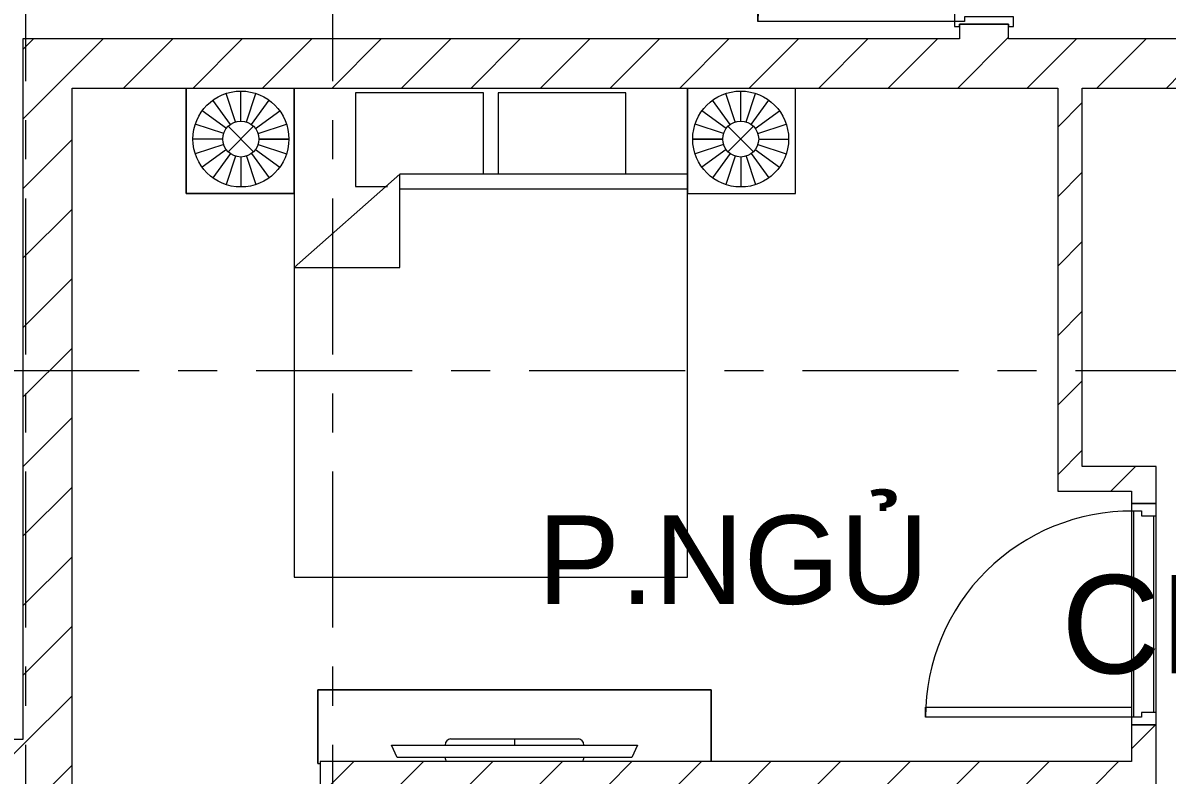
# Model space of a CAD drawing. Header units: millimetres. Extents: x -20144 to 117103, y -11426 to 48263.
# Drawn here: x 9191 to 13846, y 6805 to 9865 of the extents above; entities that cross this region are included whole.
import ezdxf

# ---------------------------------------------------------------- set-up
doc = ezdxf.new("R2010")
doc.units = ezdxf.units.MM
doc.linetypes.add('Grid Line', pattern=[22.225, 12.7, -3.175, 3.175, -3.175])
for name, color, linetype, lineweight in [('CHU', 181, 'Continuous', 5), ('CUA', 31, 'Continuous', 9), ('HATCH-TUONG', 152, 'Continuous', 9), ('NET-CAT', 3, 'Continuous', 9), ('NET-THAY', 2, 'Continuous', 15), ('THIET BI', 44, 'Continuous', 5), ('TRUC', 225, 'Continuous', 5)]:
    doc.layers.add(name, color=color, linetype=linetype, lineweight=lineweight)
doc.styles.add('Arial_4', font='arial.ttf', dxfattribs={"height": 360})
doc.styles.add('Arial_5', font='arial.ttf', dxfattribs={"height": 400})
pattern_1 = [(45, (0, 0), (-141.4214, 141.4214), [])]

# ---------------------------------------------------------------- blocks, each defined once
blk = doc.blocks.new('X-GIUONG1 - X-GIUONG-V26-MẶT BẰNG TẦNG 5 ĐẾN TẦNG 22')
at = {"layer": 'THIET BI', "lineweight": 9}
for p, q in [((-1239, -10), (-1239, -439)), ((-1239, -439), (-1239, -10)), ((-1039.2, -147.8), (-1076.9, -31.8)), ((-1016.6, -144.2), (-1016.6, -22.2)), ((-993.9, -147.8), (-956.3, -31.8)), ((-800, -439), (-800, -10)), ((-800, -10), (-800, -2000)), ((-800, -10), (-800, -439)), ((-800, -10), (-800, -2000)), ((-550, -30), (-550, -410)), ((-30, -30), (-550, -30)), ((-30, -360), (-30, -30)), ((30, -30), (30, -360)), ((550, -30), (30, -30)), ((550, -360), (550, -30)), ((800, -10), (800, -439)), ((800, -2000), (800, -10)), ((800, -10), (800, -439)), ((800, -2000), (800, -10)), ((993.9, -147.8), (956.3, -31.8)), ((1016.6, -144.2), (1016.6, -22.2)), ((1039.2, -147.8), (1076.9, -31.8)), ((1239, -439), (1239, -10)), ((1239, -439), (1239, -10)), ((-1059.6, -158.2), (-1131.2, -59.5)), ((-973.5, -158.2), (-901.9, -59.5)), ((973.5, -158.2), (901.9, -59.5)), ((1059.6, -158.2), (1131.2, -59.5)), ((-1075.8, -174.4), (-1174.4, -102.7)), ((-957.4, -174.4), (-858.7, -102.7)), ((957.4, -174.4), (858.7, -102.7)), ((1075.8, -174.4), (1174.4, -102.7)), ((-1086.1, -194.8), (-1202.1, -157.1)), ((-1068.3, -269.1), (-964.8, -165.6)), ((-1068.3, -165.6), (-964.8, -269.1)), ((-947, -194.8), (-831, -157.1)), ((947, -194.8), (831, -157.1)), ((1068.3, -269.1), (964.8, -165.6)), ((1068.3, -165.6), (964.8, -269.1)), ((1086.1, -194.8), (1202.1, -157.1)), ((-1089.7, -217.4), (-1211.7, -217.4)), ((-943.4, -217.4), (-821.4, -217.4)), ((-821.4, -217.4), (-943.4, -217.4)), ((943.4, -217.4), (821.4, -217.4)), ((821.4, -217.4), (943.4, -217.4)), ((1089.7, -217.4), (1211.7, -217.4)), ((-1086.1, -240), (-1202.1, -277.7)), ((-1075.8, -260.4), (-1174.4, -332.1)), ((-1059.6, -276.6), (-1131.2, -375.2)), ((-973.5, -276.6), (-901.9, -375.2)), ((-957.4, -260.4), (-858.7, -332.1)), ((-947, -240), (-831, -277.7)), ((947, -240), (831, -277.7)), ((957.4, -260.4), (858.7, -332.1)), ((973.5, -276.6), (901.9, -375.2)), ((1059.6, -276.6), (1131.2, -375.2)), ((1075.8, -260.4), (1174.4, -332.1)), ((1086.1, -240), (1202.1, -277.7)), ((-1039.2, -287), (-1076.9, -402.9)), ((-1016.6, -290.5), (-1016.6, -412.5)), ((-993.9, -287), (-956.3, -402.9)), ((993.9, -287), (956.3, -402.9)), ((1016.6, -290.5), (1016.6, -412.5)), ((1039.2, -287), (1076.9, -402.9)), ((-370, -360), (-800, -740)), ((-370, -740), (-370, -360)), ((800, -360), (-370, -360)), ((-550, -410), (-420, -410)), ((-1239, -439), (-800, -439)), ((-800, -439), (-1239, -439)), ((-370, -420), (800, -420)), ((800, -439), (1239, -439)), ((800, -439), (1239, -439)), ((-800, -740), (-370, -740)), ((-800, -2000), (800, -2000)), ((-800, -2000), (800, -2000))]:
    blk.add_line(p, q, dxfattribs=at)
for centre, radius in [((-1016.6, -217.4), 195.1), ((1016.6, -217.4), 195.1), ((-1016.6, -217.4), 73.2), ((1016.6, -217.4), 73.2)]:
    blk.add_circle(centre, radius, dxfattribs=at)
blk = doc.blocks.new('X-TV1 - X-TV 3-195821-MẶT BẰNG TẦNG 5 ĐẾN TẦNG 22')
at = {"layer": 'THIET BI', "lineweight": 9}
for p, q in [((1600, 300), (0, 300)), ((0, 300), (0, 0)), ((0, 300), (1600, 300)), ((0, 0), (0, 300)), ((1600, 7.7), (1600, 300)), ((1600, 300), (1600, 7.7)), ((540, 100), (1060, 100)), ((800, 100), (800, 75)), ((300, 75), (1300, 75)), ((322.5, 25), (300, 75)), ((1300, 75), (1277.5, 25)), ((1277.5, 25), (322.5, 25)), ((0, 0), (10, 0))]:
    blk.add_line(p, q, dxfattribs=at)
for centre, start_param, end_param in [((540, 75), 0, 1.570796), ((1060, 75), 4.712389, 6.283185), ((540, 25), 1.570796, 2.33861), ((1060, 25), 3.944575, 4.712389)]:
    blk.add_ellipse(centre, major_axis=(0, 25), ratio=0.9, start_param=start_param, end_param=end_param, dxfattribs=at)
blk = doc.blocks.new('CUA PHONG NGU - Type 1-60190-MẶT BẰNG TẦNG 5 ĐẾN TẦNG 22')
at = {"layer": 'CUA'}
for p, q in [((-317.5, 890.3), (-277.5, 890.3)), ((-317.5, 52.3), (-317.5, 890.3)), ((-277.5, 890.3), (-277.5, 52.3)), ((-318.5, 52.3), (-348.5, 52.3)), ((-348.5, 52.3), (-348.5, -47.7)), ((-318.5, 11.3), (-318.5, 52.3)), ((-277.5, 52.3), (-317.5, 52.3)), ((551.5, 52.3), (521.5, 52.3)), ((521.5, 52.3), (521.5, 11.3)), ((551.5, -47.7), (551.5, 52.3)), ((-298.5, 11.3), (-318.5, 11.3)), ((-298.5, -47.7), (-298.5, 11.3)), ((521.5, 11.3), (501.5, 11.3)), ((501.5, 11.3), (501.5, -47.7)), ((-348.5, -47.7), (-298.5, -47.7)), ((501.5, -47.7), (551.5, -47.7))]:
    blk.add_line(p, q, dxfattribs=at)
blk.add_arc((-317.5, 52.3), 838, 359.5, 90, dxfattribs=at)
blk = doc.blocks.new('CUA VAO CAN HO - Type 1-60179-MẶT BẰNG TẦNG 5 ĐẾN TẦNG 22')
at = {"layer": 'CUA'}
for p, q in [((-487.5, 922.3), (-447.5, 922.3)), ((-487.5, 122.3), (-487.5, 922.3)), ((-447.5, 922.3), (-447.5, 122.3)), ((650.5, 499.3), (650.5, 122.3)), ((690.5, 499.3), (650.5, 499.3)), ((690.5, 122.3), (690.5, 499.3)), ((-488.5, 122.3), (-508.5, 122.3)), ((-508.5, 122.3), (-508.5, 102.3)), ((-508.5, 102.3), (-498.5, 102.3)), ((-498.5, 102.3), (-498.5, -97.7)), ((-488.5, 81.3), (-488.5, 122.3)), ((-447.5, 122.3), (-487.5, 122.3)), ((650.5, 122.3), (690.5, 122.3)), ((711.5, 122.3), (691.5, 122.3)), ((691.5, 122.3), (691.5, 81.3)), ((701.5, -97.7), (701.5, 102.3)), ((701.5, 102.3), (711.5, 102.3)), ((711.5, 102.3), (711.5, 122.3)), ((-468.5, 81.3), (-488.5, 81.3)), ((-468.5, -117.7), (-468.5, 81.3)), ((691.5, 81.3), (671.5, 81.3)), ((671.5, 81.3), (671.5, -117.7)), ((-498.5, -97.7), (-508.5, -97.7)), ((-508.5, -97.7), (-508.5, -117.7)), ((-508.5, -117.7), (-468.5, -117.7)), ((671.5, -117.7), (711.5, -117.7)), ((711.5, -97.7), (701.5, -97.7)), ((711.5, -117.7), (711.5, -97.7))]:
    blk.add_line(p, q, dxfattribs=at)
for centre, radius, start, end in [((-487.5, 122.3), 800, 359.5, 90), ((690.5, 122.3), 377, 90, 180.5)]:
    blk.add_arc(centre, radius, start, end, dxfattribs=at)

msp = doc.modelspace()

# ---------------------------------------------------------------- hatches: boundary and pattern name
at = {"layer": 'HATCH-TUONG'}
h = msp.add_hatch(dxfattribs=at)
h.set_pattern_fill('FP_2', color=256, style=0, pattern_type=2)
h.set_pattern_definition(pattern_1)
h.paths.add_polyline_path([(13200.5, 9799.9), (13200.5, 9859.9), (13000.5, 9859.9), (13000.5, 9799.9)], flags=0)
h.paths.add_polyline_path([(13200.5, 11059.9), (13200.5, 11399.9), (13000.5, 11399.9), (13000.5, 11059.9)], flags=0)
h = msp.add_hatch(dxfattribs=at)
h.set_pattern_fill('FP_2', color=256, style=0, pattern_type=2)
h.set_pattern_definition(pattern_1)
h.paths.add_polyline_path([(16275.9, 9599.9), (16400.5, 9599.9), (16400.5, 9799.9), (15100.5, 9799.9), (15100.5, 9599.9), (15834.7, 9599.9)], flags=0)
h.paths.add_polyline_path([(13900.5, 9599.9), (13900.5, 9799.9), (9190.5, 9799.9), (9190.5, 9599.9), (13500.5, 9599.9)], flags=0)
h = msp.add_hatch(dxfattribs=at)
h.set_pattern_fill('FP_2', color=256, style=0, pattern_type=2)
h.set_pattern_definition(pattern_1)
h.paths.add_polyline_path([(9215.4, 6259.9), (9390.5, 6259.9), (9390.5, 9599.9), (9190.5, 9599.9), (9190.5, 6549.9), (9340.5, 6549.9), (9340.5, 6449.9), (9190.5, 6449.9), (9190.5, 6259.9)], flags=0)
h = msp.add_hatch(dxfattribs=at)
h.set_pattern_fill('FP_2', color=256, style=0, pattern_type=2)
h.set_pattern_definition(pattern_1)
h.paths.add_polyline_path([(13500.5, 7959.9), (13500.5, 9599.9), (13400.5, 9599.9), (13400.5, 7959.9)], flags=0)
h = msp.add_hatch(dxfattribs=at)
h.set_pattern_fill('FP_2', color=256, style=0, pattern_type=2)
h.set_pattern_definition(pattern_1)
h.paths.add_polyline_path([(13700.5, 7959.9), (13800.5, 7959.9), (13800.5, 8059.9), (13500.5, 8059.9), (13500.5, 7959.9)], flags=0)
h = msp.add_hatch(dxfattribs=at)
h.set_pattern_fill('FP_2', color=256, style=0, pattern_type=2)
h.set_pattern_definition(pattern_1)
h.paths.add_polyline_path([(13700.5, 6159.9), (13800.5, 6159.9), (13800.5, 7009.9), (13700.5, 7009.9), (13700.5, 6177.4)], flags=0)
h.paths.add_polyline_path([(13700.5, 7909.9), (13800.5, 7909.9), (13800.5, 7959.9), (13700.5, 7959.9)], flags=0)
h = msp.add_hatch(dxfattribs=at)
h.set_pattern_fill('FP_2', color=256, style=0, pattern_type=2)
h.set_pattern_definition(pattern_1)
h.paths.add_polyline_path([(9190.5, 6849.9), (9190.5, 6949.9), (8490.5, 6949.9), (8490.5, 6849.9), (8774.2, 6849.9)], flags=0)
h = msp.add_hatch(dxfattribs=at)
h.set_pattern_fill('FP_2', color=256, style=0, pattern_type=2)
h.set_pattern_definition(pattern_1)
h.paths.add_polyline_path([(13700.5, 6759.9), (13700.5, 6859.9), (10400.5, 6859.9), (10400.5, 6759.9), (10539.3, 6759.9)], flags=0)

# ---------------------------------------------------------------- linework, layer by layer
at = {"layer": 'NET-CAT'}
for p, q in [((13000.5, 9859.9), (13000.5, 9799.9)), ((13200.5, 9859.9), (13000.5, 9859.9)), ((13200.5, 9799.9), (13200.5, 9859.9)), ((13000.5, 9799.9), (9190.5, 9799.9)), ((9190.5, 9799.9), (9190.5, 9599.9)), ((13900.5, 9799.9), (13200.5, 9799.9)), ((9190.5, 9599.9), (9190.5, 6949.9)), ((9390.5, 9599.9), (13400.5, 9599.9)), ((9390.5, 6259.9), (9390.5, 9599.9)), ((13400.5, 9599.9), (13400.5, 7959.9)), ((13500.5, 9599.9), (13900.5, 9599.9)), ((13500.5, 8059.9), (13500.5, 9599.9)), ((13800.5, 8059.9), (13500.5, 8059.9)), ((13800.5, 7959.9), (13800.5, 8059.9)), ((13400.5, 7959.9), (13500.5, 7959.9)), ((13500.5, 7959.9), (13700.5, 7959.9)), ((13700.5, 7959.9), (13700.5, 7909.9)), ((13800.5, 7909.9), (13800.5, 7959.9)), ((13700.5, 7909.9), (13800.5, 7909.9)), ((13700.5, 7009.9), (13700.5, 6859.9)), ((13800.5, 7009.9), (13700.5, 7009.9)), ((13800.5, 6159.9), (13800.5, 7009.9)), ((9190.5, 6949.9), (8490.5, 6949.9)), ((13700.5, 6859.9), (10400.5, 6859.9)), ((10400.5, 6859.9), (10400.5, 6759.9))]:
    msp.add_line(p, q, dxfattribs=at)
at = {"layer": 'NET-THAY', "lineweight": 9}
for p, q in [((13700.5, 7879.9), (13700.5, 7080.9)), ((13710.5, 7039.9), (13710.5, 7879.9)), ((13790.5, 7859.9), (13790.5, 7059.9)), ((13800.5, 7059.9), (13800.5, 7859.9))]:
    msp.add_line(p, q, dxfattribs=at)
at = {"layer": 'TRUC', "linetype": 'Grid Line', "ltscale": 50}
for p, q in [((9200.5, 43599.9), (9200.5, -7167.6)), ((10450.5, 43599.9), (10450.5, -4500.1)), ((43000.5, 8449.9), (-14407, 8449.9))]:
    msp.add_line(p, q, dxfattribs=at)

# ---------------------------------------------------------------- block references
at = {"lineweight": 9, "rotation": 90}
for name, p in [('CUA VAO CAN HO - Type 1-60179-MẶT BẰNG TẦNG 5 ĐẾN TẦNG 22', (13102.8, 10358.5)), ('CUA PHONG NGU - Type 1-60190-MẶT BẰNG TẦNG 5 ĐẾN TẦNG 22', (13752.8, 7358.5))]:
    msp.add_blockref(name, p, dxfattribs=at)
at = {"lineweight": 9}
for name, p in [('X-GIUONG1 - X-GIUONG-V26-MẶT BẰNG TẦNG 5 ĐẾN TẦNG 22', (11094.1, 9609.9)), ('X-TV1 - X-TV 3-195821-MẶT BẰNG TẦNG 5 ĐẾN TẦNG 22', (10390.5, 6852.2))]:
    msp.add_blockref(name, p, dxfattribs=at)

# ---------------------------------------------------------------- texts
at = {"layer": 'CHU', "color": 7, "lineweight": 30, "line_spacing_factor": 0.936439}
for s, insert, char_height, width, attachment_point, style in [('\\pt2540,5080,7620,10160,12700,15240,17780,20320,22860,25400,27940,30480,33020,35560,38100,40640,43180,45720,48260,50800,53340,55880,58420,60960,63500,66040,68580,71120,73660,76200,78740,81280;P.NGỦ', (11284.3, 7861.3), 360, 1589.74, 1, 'Arial_4'), ('\\pt2540,5080,7620,10160,12700,15240,17780,20320,22860,25400,27940,30480,33020,35560,38100,40640,43180,45720,48260,50800,53340,55880,58420,60960,63500,66040,68580,71120,73660,76200,78740,81280;CH5-16', (15340.2, 7618.8), 400, 1977.58, 3, 'Arial_5')]:
    msp.add_mtext(s, dxfattribs=dict(at, insert=insert, char_height=char_height, width=width, attachment_point=attachment_point, style=style))

doc.saveas('drawing.dxf')
